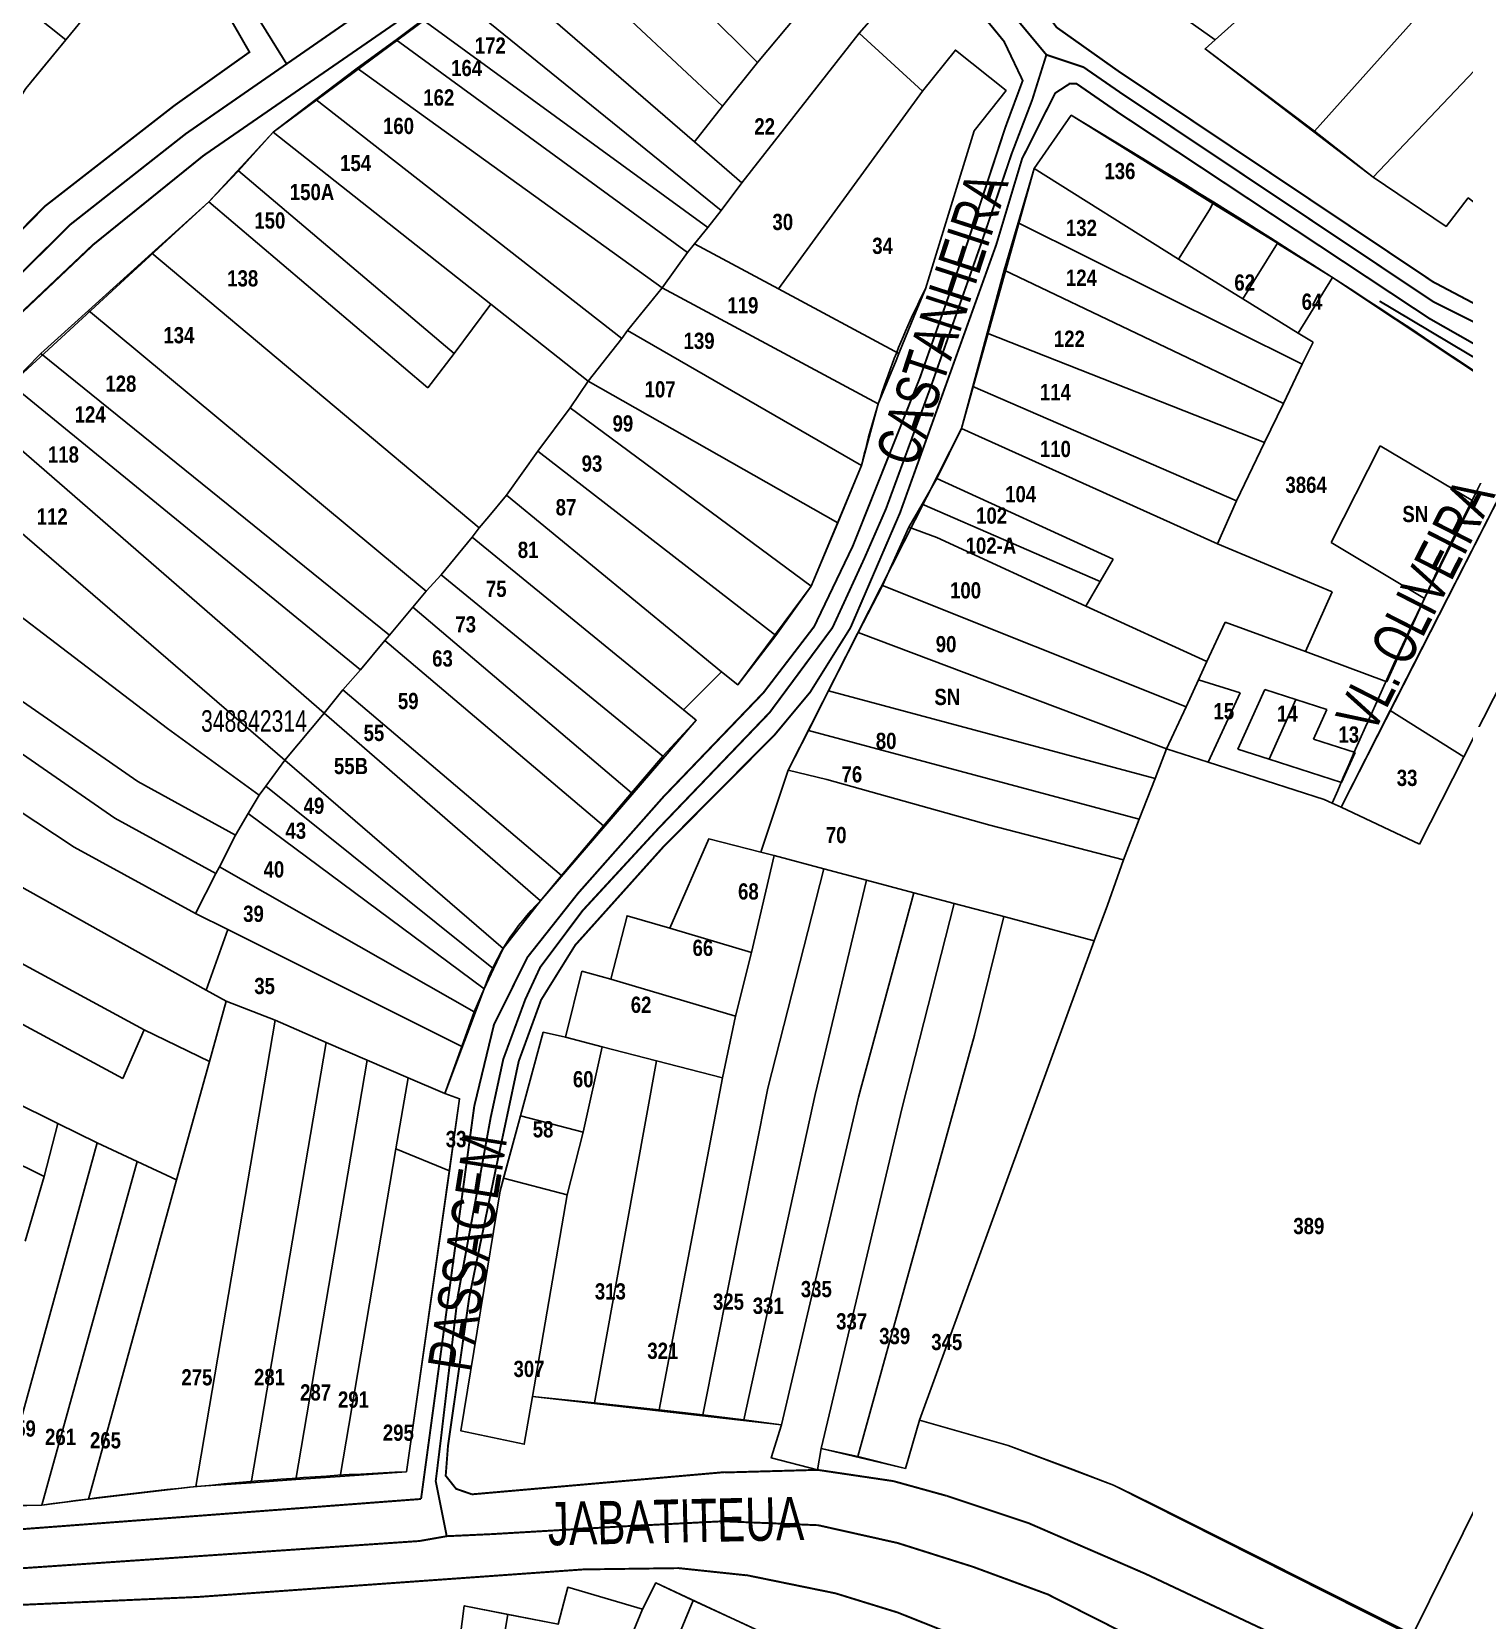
# Model space of a CAD drawing. Extents: x 203136 to 205923, y 4839890 to 4842982.
# Drawn here: x 204720.6 to 204853, y 4840088.9 to 4840235.7 of the extents above; entities that cross this region are included whole.
import ezdxf
from ezdxf.enums import TextEntityAlignment as Align

# ---------------------------------------------------------------- set-up
doc = ezdxf.new("R2010")
doc.units = 0
doc.header["$LTSCALE"] = 1.5
doc.header["$MEASUREMENT"] = 0
doc.linetypes.add('TRACO_05', pattern=[11, 7, -1, 0.5, -1, 0.5, -1])
doc.linetypes.add('TRACO_25', pattern=[8, 3, -1, 1, -1, 1, -1])
for name, color, linetype in [('CD_MALHA_LOTES', 40, 'CONTINUOUS'), ('CD_TXT_QUADRA', 7, 'CONTINUOUS'), ('HD-VALAS-DRENOS', 170, 'CONTINUOUS'), ('RU-QUADRAS', 210, 'CONTINUOUS'), ('SV-EIXO-RUA-N-PAV', 6, 'CONTINUOUS'), ('SV-EIXO-RUA-PAV', 20, 'CONTINUOUS'), ('SV-RUA-NAO-PAV-S-GUIA-C-GUIA', 7, 'CONTINUOUS'), ('SV-RUA-PAVIM-S-GUIA-C-GUIA', 7, 'CONTINUOUS'), ('SV-TXT-RUA-N-PAV-S-GUIA-C-GUIA', 7, 'CONTINUOUS'), ('SV-TXT-RUA-PAV-S-GUIA-C-GUIA', 7, 'CONTINUOUS'), ('Th_NmrPort', 1, 'CONTINUOUS')]:
    doc.layers.add(name, color=color, linetype=linetype)
doc.styles.add('3488-42-2D_TXTB$0$ARIAL', font='ARIAL.TTF')
doc.styles.add('ARIAL', font='ARIAL.TTF')
doc.styles.get("Standard").update_dxf_attribs({"font": 'swisscbo.ttf'})

msp = doc.modelspace()

# ---------------------------------------------------------------- linework, layer by layer
at = {"layer": 'CD_MALHA_LOTES', "linetype": 'Continuous', "flags": 128}
for points in [[(204723.7, 4840234.96), (204681.26, 4840268.76)], [(204829.95, 4840234.96), (204851.75, 4840254.5)], [(204787.65, 4840232.87), (204772.28, 4840248.17)], [(204839.14, 4840226.53), (204857.61, 4840247.17)], [(204784.42, 4840228.85), (204767.54, 4840244.64)], [(204781.82, 4840225.53), (204763.3, 4840241.55)], [(204802.12, 4840241.35), (204797.05, 4840235.59)], [(204844.57, 4840222.26), (204862.67, 4840241.38)], [(204784.3, 4840219.2), (204759.82, 4840239.02)], [(204829.95, 4840234.96), (204822.82, 4840240.06)], [(204726.87, 4840238.82), (204723.7, 4840234.96)], [(204754.24, 4840234.96), (204756.72, 4840236.8)], [(204783.07, 4840217.63), (204756.72, 4840236.8)], [(204787.65, 4840232.87), (204791.33, 4840237.23)], [(204723.7, 4840234.96), (204720.53, 4840231.1)], [(204750.65, 4840232.34), (204754.24, 4840234.96)], [(204781.17, 4840215.31), (204754.24, 4840234.96)], [(204786.21, 4840221.74), (204797.05, 4840235.59)], [(204797.05, 4840235.59), (204802.91, 4840230.21)], [(204829.03, 4840234.13), (204829.95, 4840234.96)], [(204802.91, 4840230.21), (204805.95, 4840234.02)], [(204805.95, 4840234.02), (204810.64, 4840230.28)], [(204839.14, 4840226.53), (204829.03, 4840234.13)], [(204746.82, 4840229.44), (204750.65, 4840232.34)], [(204778.83, 4840212.06), (204750.65, 4840232.34)], [(204784.42, 4840228.85), (204787.65, 4840232.87)], [(204789.59, 4840211.96), (204802.91, 4840230.21)], [(204810.64, 4840230.28), (204807.68, 4840226.57), (204803.19, 4840211.97), (204802.18, 4840209.51)], [(204742.88, 4840226.43), (204746.82, 4840229.44)], [(204775.11, 4840207.35), (204746.82, 4840229.44)], [(204781.82, 4840225.53), (204784.42, 4840228.85)], [(204816.65, 4840227.99), (204813.22, 4840223.06)], [(204829.76, 4840219.84), (204816.65, 4840227.99)], [(204739.69, 4840222.87), (204742.88, 4840226.43)], [(204762.99, 4840210.55), (204742.88, 4840226.43)], [(204844.57, 4840222.26), (204839.14, 4840226.53)], [(204786.21, 4840221.74), (204781.82, 4840225.53)], [(204736.92, 4840219.98), (204739.69, 4840222.87)], [(204759.6, 4840205.99), (204739.69, 4840222.87)], [(204813.22, 4840223.06), (204811.74, 4840218.06)], [(204826.58, 4840214.71), (204813.22, 4840223.06)], [(204784.3, 4840219.2), (204786.21, 4840221.74)], [(204851.31, 4840217.72), (204844.57, 4840222.26)], [(204731.67, 4840215.24), (204736.92, 4840219.98)], [(204757.18, 4840202.81), (204736.92, 4840219.98)], [(204853.36, 4840220.36), (204851.31, 4840217.72)], [(204783.07, 4840217.63), (204784.3, 4840219.2)], [(204826.58, 4840214.71), (204829.44, 4840219.24)], [(204829.44, 4840219.24), (204829.76, 4840219.84)], [(204835.71, 4840216.16), (204829.76, 4840219.84)], [(204781.84, 4840216.12), (204783.07, 4840217.63)], [(204811.74, 4840218.06), (204810.46, 4840213.68)], [(204838.01, 4840204.99), (204811.74, 4840218.06)], [(204781.17, 4840215.31), (204781.84, 4840216.12)], [(204789.59, 4840211.96), (204781.84, 4840216.12)], [(204832.53, 4840211.03), (204835.71, 4840216.16)], [(204835.82, 4840216.09), (204835.71, 4840216.16)], [(204840.81, 4840213), (204835.82, 4840216.09)], [(204725.82, 4840209.96), (204731.67, 4840215.24)], [(204761.92, 4840189.86), (204731.67, 4840215.24)], [(204778.83, 4840212.06), (204781.17, 4840215.31)], [(204832.53, 4840211.03), (204826.58, 4840214.71)], [(204810.46, 4840213.68), (204808.89, 4840207.85)], [(204836.28, 4840201.37), (204810.46, 4840213.68)], [(204840.81, 4840213), (204837.63, 4840207.87)], [(204858.29, 4840201.39), (204840.81, 4840213)], [(204775.65, 4840208.09), (204778.83, 4840212.06)], [(204798.82, 4840201.33), (204778.83, 4840212.06)], [(204800.73, 4840205.98), (204789.59, 4840211.96)], [(204721.41, 4840205.98), (204725.82, 4840209.96)], [(204757.02, 4840184), (204725.82, 4840209.96)], [(204762.99, 4840210.55), (204759.6, 4840205.99)], [(204772.01, 4840203.43), (204762.99, 4840210.55)], [(204837.63, 4840207.87), (204832.53, 4840211.03)], [(204802.18, 4840209.51), (204800.73, 4840205.98)], [(204772.01, 4840203.43), (204775.11, 4840207.35)], [(204775.11, 4840207.35), (204775.65, 4840208.09)], [(204797.28, 4840195.62), (204775.65, 4840208.09)], [(204808.89, 4840207.85), (204807.57, 4840202.94)], [(204834.53, 4840197.76), (204808.89, 4840207.85)], [(204839.01, 4840207.04), (204837.63, 4840207.87)], [(204838.01, 4840204.99), (204839.01, 4840207.04)], [(204718.63, 4840203.14), (204721.41, 4840205.98)], [(204753.62, 4840179.95), (204721.41, 4840205.98)], [(204759.6, 4840205.99), (204757.18, 4840202.81)], [(204800.46, 4840205.33), (204798.82, 4840201.33)], [(204800.73, 4840205.98), (204800.46, 4840205.33)], [(204836.28, 4840201.37), (204838.01, 4840204.99)], [(204750.94, 4840176.76), (204718.63, 4840203.14)], [(204770.33, 4840200.97), (204772.01, 4840203.43)], [(204795.07, 4840190.34), (204772.01, 4840203.43)], [(204807.57, 4840202.94), (204806.51, 4840199.05)], [(204831.92, 4840192.35), (204807.57, 4840202.94)], [(204767.35, 4840196.95), (204770.33, 4840200.97)], [(204792.6, 4840184.47), (204770.33, 4840200.97)], [(204798.82, 4840201.33), (204797.28, 4840195.62)], [(204834.53, 4840197.76), (204836.28, 4840201.37)], [(204747.59, 4840172.75), (204716.03, 4840200.12)], [(204806.51, 4840199.05), (204804.24, 4840194.44)], [(204830.17, 4840188.4), (204806.51, 4840199.05)], [(204846.15, 4840172.98), (204858.91, 4840198.03)], [(204764.44, 4840192.88), (204767.35, 4840196.95)], [(204789.36, 4840179.92), (204767.35, 4840196.95)], [(204831.92, 4840192.35), (204834.53, 4840197.76)], [(204840.69, 4840188.5), (204845.2, 4840197.46)], [(204845.2, 4840197.46), (204853.79, 4840192.37)], [(204743.95, 4840168.41), (204712.25, 4840195.73)], [(204797.28, 4840195.62), (204795.07, 4840190.34)], [(204804.24, 4840194.44), (204802.87, 4840192.07)], [(204820.54, 4840186.98), (204804.24, 4840194.44)], [(204865.71, 4840193.77), (204852.96, 4840168.72)], [(204762.81, 4840190.93), (204764.44, 4840192.88)], [(204784.34, 4840176.57), (204764.44, 4840192.88)], [(204802.87, 4840192.07), (204801.64, 4840189.93)], [(204819.34, 4840184.92), (204802.87, 4840192.07)], [(204830.17, 4840188.4), (204831.92, 4840192.35)], [(204849.3, 4840183.35), (204853.79, 4840192.37)], [(204761.92, 4840189.86), (204762.81, 4840190.93)], [(204741.59, 4840165.16), (204733.12, 4840171.31), (204708.47, 4840190.11)], [(204761.27, 4840189.01), (204761.92, 4840189.86)], [(204795.07, 4840190.34), (204792.6, 4840184.47)], [(204801.64, 4840189.93), (204799.2, 4840184.55)], [(204818.01, 4840182.64), (204804.23, 4840188.96), (204801.64, 4840189.93)], [(204758.42, 4840185.53), (204761.27, 4840189.01)], [(204780.81, 4840173.04), (204761.27, 4840189.01)], [(204840.79, 4840183.95), (204830.17, 4840188.4)], [(204849.3, 4840183.35), (204840.69, 4840188.5)], [(204819.34, 4840184.92), (204820.54, 4840186.98)], [(204757.02, 4840184), (204758.42, 4840185.53)], [(204778.91, 4840168.78), (204758.42, 4840185.53)], [(204818.01, 4840182.64), (204819.34, 4840184.92)], [(204739.4, 4840161.48), (204730.36, 4840166.44), (204704.48, 4840184.35)], [(204755.78, 4840182.53), (204757.02, 4840184)], [(204792.6, 4840184.47), (204789.36, 4840179.92)], [(204799.2, 4840184.55), (204796.97, 4840180.18)], [(204827.27, 4840173.32), (204799.2, 4840184.55)], [(204838.31, 4840178.44), (204840.79, 4840183.95)], [(204845.83, 4840175.64), (204849.3, 4840183.35)], [(204753.62, 4840179.95), (204755.78, 4840182.53)], [(204776.01, 4840165.38), (204755.78, 4840182.53)], [(204829.2, 4840177.51), (204818.01, 4840182.64)], [(204737.58, 4840157.91), (204728.25, 4840163.03), (204702.2, 4840181.06)], [(204829.2, 4840177.51), (204830.88, 4840181.15)], [(204830.88, 4840181.15), (204838.31, 4840178.44)], [(204750.94, 4840176.76), (204753.19, 4840179.47)], [(204753.19, 4840179.47), (204753.62, 4840179.95)], [(204773.42, 4840162.33), (204753.19, 4840179.47)], [(204789.36, 4840179.92), (204785.85, 4840175.36)], [(204796.97, 4840180.18), (204794.23, 4840174.79)], [(204825.47, 4840169.43), (204796.97, 4840180.18)], [(204828.43, 4840175.83), (204829.2, 4840177.51)], [(204838.31, 4840178.44), (204845.83, 4840175.64)], [(204735.71, 4840154.23), (204724.49, 4840160.37), (204699.38, 4840176.93)], [(204749.31, 4840174.9), (204750.94, 4840176.76)], [(204784.34, 4840176.57), (204780.81, 4840173.04)], [(204785.85, 4840175.36), (204784.34, 4840176.57)], [(204747.59, 4840172.75), (204749.31, 4840174.9)], [(204769.54, 4840157.75), (204749.31, 4840174.9)], [(204794.23, 4840174.79), (204792.36, 4840171.13)], [(204824.4, 4840166.69), (204794.23, 4840174.79)], [(204827.27, 4840173.32), (204828.43, 4840175.83)], [(204832.27, 4840174.61), (204828.43, 4840175.83)], [(204829.31, 4840168.2), (204832.27, 4840174.61)], [(204834.54, 4840174.93), (204832.07, 4840169.42)], [(204837.42, 4840174.01), (204834.54, 4840174.93)], [(204780.81, 4840173.04), (204781.99, 4840172.08)], [(204825.47, 4840169.43), (204827.27, 4840173.32)], [(204834.94, 4840168.5), (204837.42, 4840174.01)], [(204840.29, 4840173.09), (204837.42, 4840174.01)], [(204839.06, 4840170.33), (204840.29, 4840173.09)], [(204846.15, 4840172.98), (204841.6, 4840164.05)], [(204852.96, 4840168.72), (204846.15, 4840172.98)], [(204747.59, 4840172.75), (204743.95, 4840168.41)], [(204767.59, 4840155.39), (204747.59, 4840172.75)], [(204781.99, 4840172.08), (204778.91, 4840168.78)], [(204736.68, 4840147.14), (204693.36, 4840171.33)], [(204792.36, 4840171.13), (204790.49, 4840167.47)], [(204822.94, 4840162.93), (204792.36, 4840171.13)], [(204842.89, 4840169.11), (204839.06, 4840170.33)], [(204778.91, 4840168.78), (204776.01, 4840165.38)], [(204824.4, 4840166.69), (204825.47, 4840169.43)], [(204829.31, 4840168.2), (204825.47, 4840169.43)], [(204832.07, 4840169.42), (204834.94, 4840168.5)], [(204841.64, 4840166.32), (204842.89, 4840169.11)], [(204852.96, 4840168.72), (204848.84, 4840160.64)], [(204742.19, 4840165.98), (204743.95, 4840168.41)], [(204743.95, 4840168.41), (204764.13, 4840150.98)], [(204790.49, 4840167.47), (204787.96, 4840159.9)], [(204821.48, 4840159.18), (204809.13, 4840162.38), (204794.05, 4840166.6), (204790.49, 4840167.47)], [(204840.03, 4840164.77), (204829.31, 4840168.2)], [(204834.94, 4840168.5), (204841.64, 4840166.32)], [(204730.96, 4840143.49), (204689.81, 4840165.76)], [(204741.59, 4840165.16), (204742.19, 4840165.98)], [(204763.26, 4840149.12), (204742.19, 4840165.98)], [(204822.94, 4840162.93), (204824.4, 4840166.69)], [(204740.58, 4840163.46), (204741.59, 4840165.16)], [(204776.01, 4840165.38), (204773.42, 4840162.33)], [(204840.79, 4840164.43), (204840.03, 4840164.77)], [(204841.6, 4840164.05), (204840.79, 4840164.43)], [(204739.4, 4840161.48), (204740.58, 4840163.46)], [(204762.38, 4840147.27), (204740.58, 4840163.46)], [(204821.48, 4840159.18), (204822.94, 4840162.93)], [(204848.84, 4840160.64), (204841.6, 4840164.05)], [(204728.99, 4840138.99), (204687.69, 4840161.24)], [(204737.91, 4840158.55), (204739.4, 4840161.48)], [(204773.42, 4840162.33), (204769.54, 4840157.75)], [(204783.15, 4840161.12), (204779.54, 4840152.86)], [(204787.96, 4840159.9), (204783.15, 4840161.12)], [(204789.18, 4840159.58), (204787.96, 4840159.9)], [(204737.58, 4840157.91), (204737.91, 4840158.55)], [(204761.47, 4840145.13), (204737.91, 4840158.55)], [(204782.61, 4840107.9), (204788.6, 4840138.1), (204793.8, 4840158.35)], [(204789.18, 4840159.58), (204787.11, 4840150.63)], [(204793.8, 4840158.35), (204789.18, 4840159.58)], [(204797.74, 4840157.3), (204793.8, 4840158.35)], [(204820, 4840155), (204821.48, 4840159.18)], [(204735.71, 4840154.23), (204737.58, 4840157.91)], [(204769.54, 4840157.75), (204767.59, 4840155.39)], [(204786.38, 4840107.42), (204792.98, 4840137.49), (204797.74, 4840157.3)], [(204802.09, 4840156.15), (204797.74, 4840157.3)], [(204764.13, 4840150.98), (204767.59, 4840155.39)], [(204797, 4840137.24), (204802.09, 4840156.15)], [(204802.09, 4840156.15), (204805.82, 4840155.16)], [(204722.98, 4840134.83), (204684.14, 4840154.07)], [(204738.7, 4840152.74), (204735.71, 4840154.23)], [(204775.59, 4840154.02), (204774.1, 4840148.15)], [(204779.54, 4840152.86), (204775.59, 4840154.02)], [(204793.55, 4840104.77), (204801.04, 4840136.31), (204805.82, 4840155.16)], [(204796.93, 4840104.04), (204807.7, 4840142.98), (204810.41, 4840153.94)], [(204805.82, 4840155.16), (204810.41, 4840153.94)], [(204810.41, 4840153.94), (204818.78, 4840151.7)], [(204818.78, 4840151.7), (204820, 4840155)], [(204736.68, 4840147.14), (204738.7, 4840152.74)], [(204738.7, 4840152.74), (204760.31, 4840141.93)], [(204787.11, 4840150.63), (204779.54, 4840152.86)], [(204764.13, 4840150.98), (204763.26, 4840149.12)], [(204802.64, 4840107.39), (204818.78, 4840151.7)], [(204721.72, 4840129.92), (204682.09, 4840149.54)], [(204785.62, 4840144.75), (204787.11, 4840150.63)], [(204763.26, 4840149.12), (204762.38, 4840147.27)], [(204771.42, 4840148.89), (204769.89, 4840142.8)], [(204774.1, 4840148.15), (204771.42, 4840148.89)], [(204785.62, 4840144.75), (204774.1, 4840148.15)], [(204738.53, 4840146.11), (204736.68, 4840147.14)], [(204762.38, 4840147.27), (204761.47, 4840145.13)], [(204736.99, 4840140.55), (204738.53, 4840146.11)], [(204743.07, 4840144.37), (204738.53, 4840146.11)], [(204761.47, 4840145.13), (204760.31, 4840141.93)], [(204735.73, 4840101.26), (204743.07, 4840144.37)], [(204747.79, 4840142.32), (204743.07, 4840144.37)], [(204784.42, 4840139.05), (204785.62, 4840144.75)], [(204730.96, 4840143.49), (204728.99, 4840138.99)], [(204736.99, 4840140.55), (204730.96, 4840143.49)], [(204740.86, 4840101.62), (204747.79, 4840142.32)], [(204747.79, 4840142.32), (204751.57, 4840140.68)], [(204767.85, 4840143.26), (204765.74, 4840135.54)], [(204769.89, 4840142.8), (204767.85, 4840143.26)], [(204773.3, 4840141.9), (204769.89, 4840142.8)], [(204744.97, 4840101.91), (204751.57, 4840140.68)], [(204751.57, 4840140.68), (204755.35, 4840139.05)], [(204760.31, 4840141.93), (204758.74, 4840137.58)], [(204771.55, 4840134.03), (204773.3, 4840141.9)], [(204778.32, 4840140.62), (204773.3, 4840141.9)], [(204733.96, 4840129.6), (204736.99, 4840140.55)], [(204772.57, 4840109), (204778.32, 4840140.62)], [(204778.32, 4840140.62), (204784.42, 4840139.05)], [(204754.23, 4840132.48), (204755.35, 4840139.05)], [(204755.35, 4840139.05), (204758.74, 4840137.58)], [(204778.55, 4840108.35), (204784.42, 4840139.05)], [(204758.74, 4840137.58), (204760.12, 4840137.1), (204759.17, 4840130.46)], [(204789.86, 4840106.98), (204797, 4840137.24)], [(204721.72, 4840129.92), (204722.98, 4840134.83)], [(204722.98, 4840134.83), (204726.6, 4840133.03)], [(204765.74, 4840135.54), (204764.16, 4840129.76)], [(204771.55, 4840134.03), (204765.74, 4840135.54)], [(204770.05, 4840128.22), (204771.55, 4840134.03)], [(204717.33, 4840099.45), (204726.6, 4840133.03)], [(204726.6, 4840133.03), (204730.3, 4840131.32)], [(204749.08, 4840102.2), (204754.23, 4840132.48)], [(204759.17, 4840130.46), (204754.23, 4840132.48)], [(204721.51, 4840099.54), (204730.3, 4840131.32)], [(204730.3, 4840131.32), (204733.96, 4840129.6)], [(204759.17, 4840130.46), (204755.2, 4840102.63)], [(204848.23, 4840087.59), (204869.89, 4840131.34)], [(204719.95, 4840123.94), (204721.72, 4840129.92)], [(204725.81, 4840100.1), (204733.96, 4840129.6)], [(204764.16, 4840129.76), (204763.85, 4840128.61), (204760.22, 4840106.43)], [(204770.05, 4840128.22), (204764.16, 4840129.76)], [(204766.86, 4840109.6), (204770.05, 4840128.22)], [(204766.09, 4840105.18), (204766.86, 4840109.6)], [(204766.86, 4840109.6), (204772.57, 4840109)], [(204772.57, 4840109), (204778.55, 4840108.35)], [(204778.55, 4840108.35), (204782.61, 4840107.9)], [(204782.61, 4840107.9), (204786.38, 4840107.42)], [(204786.38, 4840107.42), (204789.86, 4840106.98)], [(204789.86, 4840106.98), (204788.92, 4840103.91), (204793.21, 4840102.81), (204793.55, 4840104.77)], [(204801.32, 4840102.94), (204802.64, 4840107.39)], [(204802.64, 4840107.39), (204810.82, 4840105.07)], [(204760.22, 4840106.43), (204766.09, 4840105.18)], [(204793.55, 4840104.77), (204796.93, 4840104.04)], [(204796.93, 4840104.04), (204801.32, 4840102.94)], [(204810.82, 4840105.07), (204816.81, 4840102.85)], [(204755.2, 4840102.63), (204749.08, 4840102.2)], [(204816.81, 4840102.85), (204820.57, 4840101.39)], [(204735.73, 4840101.26), (204725.81, 4840100.1)], [(204740.86, 4840101.62), (204735.73, 4840101.26)], [(204744.97, 4840101.91), (204740.86, 4840101.62)], [(204749.08, 4840102.2), (204744.97, 4840101.91)], [(204820.57, 4840101.39), (204822.28, 4840100.55)], [(204721.51, 4840099.54), (204717.33, 4840099.45)], [(204725.81, 4840100.1), (204721.51, 4840099.54)], [(204822.28, 4840100.55), (204824.53, 4840099.45)], [(204824.53, 4840099.45), (204848.23, 4840087.59)], [(204777.03, 4840089.95), (204778.24, 4840092.36)], [(204778.24, 4840092.36), (204781.7, 4840090.75)], [(204763.38, 4840046.44), (204781.7, 4840090.75)], [(204769.22, 4840088.54), (204770.12, 4840091.97)], [(204770.12, 4840091.97), (204777.03, 4840089.95)], [(204781.7, 4840090.75), (204787.14, 4840088.23)], [(204757.57, 4840048.04), (204764.57, 4840089.45)], [(204759.48, 4840047.48), (204777.03, 4840089.95)], [(204760.16, 4840087.35), (204760.55, 4840090.25), (204764.57, 4840089.45)], [(204764.57, 4840089.45), (204769.22, 4840088.54)]]:
    msp.add_lwpolyline(points, dxfattribs=at)
at = {"layer": 'HD-VALAS-DRENOS', "linetype": 'TRACO_05', "const_width": 0.18}
msp.add_lwpolyline([(204858.04, 4840203.24), (204853.58, 4840205.8), (204849.22, 4840208.4), (204845.16, 4840210.82)], dxfattribs=at)
at = {"layer": 'RU-QUADRAS', "color": 6, "linetype": 'Continuous'}
for points in [[(204480.67, 4840272.74, 0.010738013), (204558.8, 4840391.79), (204561.54, 4840392.24), (204596.63, 4840368.65, 0.0093672682), (204701.86, 4840302.71), (204693.47, 4840292.11), (204732.41, 4840245.57), (204720.01, 4840230.47), (204710.81, 4840215.86), (204708.82, 4840217.26), (204676.68, 4840158.71), (204636.83, 4840180.36, 0.0266557471), (204578.1, 4840215.25), (204596.56, 4840252.14), (204617.46, 4840240.31), (204654.11, 4840216.59), (204659.14, 4840224.13, 0.0260347093), (204591.57, 4840266.38), (204594.62, 4840270.86), (204582.4, 4840278.86), (204550.93, 4840231.34)], [(204793.43, 4840263.73, -0.0196193771), (204824.68, 4840288.62, -0.0341949239), (204850.62, 4840304.68), (204872.45, 4840316.81), (204873.68, 4840314.08), (204882.73, 4840318.53), (204884.4, 4840315.45), (204898.35, 4840326.67), (204899.74, 4840325.58, 0.0370279299), (204921.19, 4840349.77), (204924.55, 4840351.46), (204976.69, 4840316.19), (204963.97, 4840295.93), (204915.3, 4840227.47), (204893.18, 4840194.69), (204860.45, 4840219.18), (204858.19, 4840216.68), (204853.36, 4840220.36), (204851.31, 4840217.72), (204844.57, 4840222.26), (204829.03, 4840234.13), (204829.95, 4840234.96), (204822.82, 4840240.06), (204821.27, 4840238.53)]]:
    msp.add_lwpolyline(points, format="xyb", close=True, dxfattribs=at)
for points in [[(204718.63, 4840203.14), (204736.92, 4840219.98), (204742.88, 4840226.43), (204785.77, 4840258.23), (204802.12, 4840241.35), (204797.05, 4840235.59), (204802.91, 4840230.21), (204805.95, 4840234.02), (204810.64, 4840230.28), (204807.68, 4840226.57), (204803.19, 4840211.97, 0.0632211543), (204797.28, 4840195.62), (204792.6, 4840184.47), (204785.85, 4840175.36), (204784.34, 4840176.57), (204780.81, 4840173.04), (204781.99, 4840172.08), (204767.59, 4840155.39, 0.1127324421), (204762.38, 4840147.27), (204758.74, 4840137.58), (204760.12, 4840137.1), (204755.2, 4840102.63, 0.0250666301), (204721.51, 4840099.54), (204661.45, 4840099.03)], [(204853.52, 4840084.77), (204820.57, 4840101.39), (204810.82, 4840105.07), (204802.64, 4840107.39), (204801.32, 4840102.94), (204793.55, 4840104.77), (204793.21, 4840102.81), (204788.92, 4840103.91), (204789.86, 4840106.98), (204766.86, 4840109.6), (204766.09, 4840105.18), (204760.22, 4840106.43), (204763.85, 4840128.61), (204767.85, 4840143.26), (204769.89, 4840142.8), (204771.42, 4840148.89), (204774.1, 4840148.15), (204775.59, 4840154.02), (204779.54, 4840152.86), (204783.15, 4840161.12), (204787.96, 4840159.9), (204790.49, 4840167.47), (204806.51, 4840199.05), (204813.22, 4840223.06), (204816.65, 4840227.99, -0.0154841531), (204858.29, 4840201.39, 0.01982172), (204840.79, 4840164.43), (204841.6, 4840164.05), (204858.91, 4840198.03)]]:
    msp.add_lwpolyline(points, format="xyb", dxfattribs=at)
msp.add_lwpolyline([(204760.16, 4840087.35), (204760.55, 4840090.25), (204769.22, 4840088.54), (204770.12, 4840091.97), (204777.03, 4840089.95), (204778.24, 4840092.36), (204792.53, 4840085.73)], dxfattribs=at)
at = {"layer": 'SV-EIXO-RUA-N-PAV', "const_width": 0.18}
for points in [[(204786.89034, 4840263.844916), (204806.541157, 4840243.573614), (204811.89904, 4840236.533427), (204814.357837, 4840233.582871), (204817.800153, 4840232.435433), (204821.242469, 4840230.058596), (204850.133332, 4840210.75704), (204854.395246, 4840208.626083)], [(204814.357837, 4840233.582871), (204813.037051, 4840229.382642), (204811.14857, 4840224.443537), (204808.388482, 4840216.308541), (204803.739912, 4840203.089172), (204799.527147, 4840191.613017), (204797.493398, 4840186.964448), (204794.588042, 4840180.645299), (204788.77733, 4840172.800839), (204778.463317, 4840162.051022), (204771.490464, 4840154.497097), (204767.568233, 4840149.267457), (204766.188189, 4840146.289467), (204764.15444, 4840140.769291), (204762.992298, 4840135.394383), (204762.120691, 4840130.600546), (204759.941674, 4840118.833856), (204758.343729, 4840105.323951), (204757.907925, 4840101.76489), (204758.9248, 4840096.680518)]]:
    msp.add_lwpolyline(points, dxfattribs=at)
at = {"layer": 'SV-EIXO-RUA-PAV', "const_width": 0.18}
for points in [[(204923.03886, 4840358.083465), (204918.439836, 4840352.869066), (204906.653336, 4840339.002595), (204900.017239, 4840333.059822), (204891.499265, 4840327.117049), (204878.672779, 4840323.105677), (204870.055758, 4840319.936198), (204862.825384, 4840316.964811), (204854.208363, 4840312.507732), (204846.878943, 4840308.248744), (204839.103815, 4840303.544049), (204819.393617, 4840289.380439), (204809.09281, 4840281.654834), (204795.176817, 4840270.512135), (204787.024212, 4840263.949012), (204776.358035, 4840255.655202), (204760.560163, 4840244.116317), (204734.808146, 4840226.287998), (204724.160678, 4840217.918592), (204714.949379, 4840208.80634)], [(204720.909619, 4840266.751416), (204721.904035, 4840265.13549), (204735.204348, 4840247.111701), (204744.123391, 4840232.737014)], [(204719.038888, 4840093.677216), (204756.398021, 4840096.23481), (204758.9248, 4840096.680518), (204763.111704, 4840096.874208), (204775.534301, 4840097.604949), (204784.485878, 4840098.061662), (204793.25477, 4840097.696292), (204800.607851, 4840096.052125), (204807.54989, 4840093.859902), (204814.49193, 4840091.302308), (204846.461848, 4840075.134664)]]:
    msp.add_lwpolyline(points, dxfattribs=at)
at = {"layer": 'SV-RUA-NAO-PAV-S-GUIA-C-GUIA', "linetype": 'TRACO_25', "const_width": 0.18}
for points in [[(204790.76, 4840263.26), (204802.18, 4840251.97), (204809.92, 4840243.45), (204815.3, 4840236.12), (204821, 4840232.08), (204850.12, 4840212.59), (204854.08, 4840210.5), (204858.4, 4840208.84), (204862.82, 4840209.36), (204866.26, 4840209.75), (204869.36, 4840208.44), (204887.26, 4840195.49), (204890.22, 4840193.94), (204893.24, 4840193.27), (204895.65, 4840194.32), (204920.44, 4840231.71), (204952.2, 4840274.36), (204978.85, 4840311.9), (204979.66, 4840313.56), (204979.82, 4840315.21), (204979.16, 4840316.46)], [(204786.82, 4840260.26), (204804.4, 4840242.2), (204810.45, 4840234.81), (204812.17, 4840231.2), (204810.57, 4840226.89), (204807.08, 4840216.27), (204802.68, 4840203.77), (204796.48, 4840188.22), (204792.89, 4840180.74), (204788.21, 4840174.64), (204778.95, 4840165), (204771.07, 4840156.1), (204766.39, 4840150.19), (204763.29, 4840143.95), (204761.47, 4840136.42), (204756.55, 4840100.12)], [(204761.26, 4840100.55), (204759.79, 4840101.06), (204758.83, 4840102.27), (204759.04, 4840105.01), (204761.01, 4840118.79), (204763.42, 4840130.42), (204765.58, 4840140.57), (204767.65, 4840146.24), (204770.8, 4840151.3), (204779, 4840160.44), (204789.23, 4840170.73), (204792.52, 4840174.68), (204796.25, 4840180.64), (204800.83, 4840191.26), (204809.72, 4840216.02), (204812.11, 4840223.97), (204815.17, 4840230.04), (204816.51, 4840230.91), (204816.51, 4840230.92), (204817.15, 4840230.91), (204821.07, 4840228.2), (204849.75, 4840209.22), (204854.08, 4840206.76)]]:
    msp.add_lwpolyline(points, dxfattribs=at)
at = {"layer": 'SV-RUA-PAVIM-S-GUIA-C-GUIA', "linetype": 'Continuous', "const_width": 0.18}
for points in [[(204711.65, 4840209.37), (204721.81, 4840219.61), (204733.76, 4840228.9), (204740.69, 4840233.83), (204733.83, 4840245.77), (204721.21, 4840264.26), (204706.89, 4840280.08)], [(204756.55, 4840100.12), (204718.85, 4840097.27), (204677.43, 4840096.47), (204659.28, 4840096.1), (204657.82, 4840096.52), (204657.8, 4840096.54), (204657.3, 4840097.58), (204657.29, 4840097.67), (204657.27, 4840098.83), (204657.58, 4840100.38), (204668.67, 4840123.36), (204668.66, 4840123.39), (204679.26, 4840146.3), (204679.26, 4840146.31), (204684.46, 4840159.05), (204688.8, 4840167.16), (204694.28, 4840176.48), (204700.8, 4840186.17), (204705.12, 4840192.48), (204718.23, 4840208.45), (204726.24, 4840216.03), (204736.43, 4840224.26), (204763.55, 4840242.97), (204786.82, 4840260.26)]]:
    msp.add_lwpolyline(points, dxfattribs=at)
at = {"layer": 'SV-RUA-PAVIM-S-GUIA-C-GUIA', "const_width": 0.18}
for points in [[(204761.26, 4840100.55), (204784.61, 4840102.6)], [(204784.61, 4840102.6), (204784.61, 4840102.58)], [(204784.61, 4840102.58), (204784.62, 4840102.57)], [(204784.62, 4840102.57), (204793.21, 4840102.81)], [(204793.21, 4840102.81), (204800.22, 4840101.77)], [(204800.22, 4840101.77), (204805.14, 4840100.41)], [(204805.14, 4840100.41), (204805.15, 4840100.41)], [(204805.15, 4840100.41), (204812.73, 4840097.88)], [(204812.73, 4840097.88), (204823.53, 4840093.2)], [(204771.56, 4840093.61), (204735.99, 4840091.07)], [(204780.36, 4840093.73), (204771.55, 4840093.61)], [(204771.55, 4840093.61), (204771.56, 4840093.61)], [(204786.6, 4840093.07), (204780.36, 4840093.73)], [(204794.87, 4840091.4), (204786.59, 4840093.09)], [(204786.59, 4840093.09), (204786.6, 4840093.07)], [(204823.53, 4840093.2), (204847.5, 4840081.9)], [(204735.99, 4840091.07), (204703.38, 4840089.61)], [(204800.61, 4840089.63), (204794.87, 4840091.4)], [(204811.36, 4840085.35), (204800.61, 4840089.63)]]:
    msp.add_lwpolyline(points, dxfattribs=at)

# ---------------------------------------------------------------- texts
at = {"layer": 'CD_TXT_QUADRA', "style": 'ARIAL', "width": 0.7}
msp.add_text('348842314', height=2, dxfattribs=at).set_placement((204736.212902, 4840171.016124))
at = {"layer": 'SV-TXT-RUA-N-PAV-S-GUIA-C-GUIA', "style": '3488-42-2D_TXTB$0$ARIAL', "width": 0.7}
msp.add_text('VL. OLIVEIRA', height=4, rotation=63, dxfattribs=at).set_placement((204844.563377, 4840170.684528))
at = {"layer": 'SV-TXT-RUA-PAV-S-GUIA-C-GUIA', "style": 'ARIAL', "width": 0.7}
for s, rotation, p in [('CASTANHEIRA', 72, (204802.3, 4840195.34)), ('PASSAGEM', 81.00517129, (204761.093331, 4840111.771983)), ('JABATITEUA', 1.26398345, (204768.305657, 4840095.821292))]:
    msp.add_text(s, height=4, rotation=rotation, dxfattribs=at).set_placement(p)
at = {"layer": 'Th_NmrPort', "color": 1}
for s, p in [('172', (204761.521621, 4840234.44022)), ('164', (204759.331621, 4840232.36022)), ('162', (204756.75531, 4840229.64078)), ('160', (204753.03531, 4840227.01078)), ('22', (204787.35922, 4840226.96531)), ('154', (204749.070862, 4840223.581943)), ('136', (204819.721017, 4840222.839267)), ('150A', (204744.420862, 4840220.901943)), ('150', (204741.140862, 4840218.271943)), ('30', (204789.033828, 4840218.138639)), ('132', (204816.163242, 4840217.589765)), ('34', (204798.261591, 4840215.931875)), ('138', (204738.630862, 4840212.921943)), ('124', (204816.163242, 4840212.979765)), ('62', (204831.731017, 4840212.539267)), ('119', (204784.86919, 4840210.431565)), ('64', (204837.951017, 4840210.769267)), ('134', (204732.730862, 4840207.671943)), ('139', (204780.81919, 4840207.151565)), ('122', (204815.049054, 4840207.338711)), ('128', (204727.370862, 4840203.191943)), ('107', (204777.21919, 4840202.671565)), ('114', (204813.759054, 4840202.408711)), ('124', (204724.530862, 4840200.351943)), ('99', (204774.254422, 4840199.511914)), ('110', (204813.759054, 4840197.158711)), ('118', (204722.059437, 4840196.64611)), ('93', (204771.39531, 4840195.81078)), ('104', (204810.549054, 4840192.978711)), ('3864', (204836.457165, 4840193.842397)), ('87', (204768.99531, 4840191.77078)), ('112', (204721.019437, 4840190.91611)), ('102', (204807.862191, 4840190.999069)), ('SN', (204847.266098, 4840191.145902)), ('81', (204765.49531, 4840187.83078)), ('102-A', (204806.892191, 4840188.219069)), ('75', (204762.54531, 4840184.23078)), ('100', (204805.452191, 4840184.089069)), ('73', (204759.720862, 4840180.951943)), ('90', (204804.1305, 4840179.117348)), ('63', (204757.579437, 4840177.79611)), ('59', (204754.409437, 4840173.86611)), ('SN', (204804.006856, 4840174.239163)), ('15', (204829.804146, 4840172.923876)), ('14', (204835.674146, 4840172.693876)), ('55', (204751.239437, 4840170.91611)), ('13', (204841.354146, 4840170.763876)), ('80', (204798.5905, 4840170.177348)), ('55B', (204748.499437, 4840167.85611)), ('76', (204795.4205, 4840167.087348)), ('33', (204846.744146, 4840166.763876)), ('49', (204745.695568, 4840164.183715)), ('43', (204744.01531, 4840161.88078)), ('70', (204793.9705, 4840161.477348)), ('40', (204741.994482, 4840158.303568)), ('68', (204785.856792, 4840156.265313)), ('39', (204740.10919, 4840154.201565)), ('66', (204781.646792, 4840151.055313)), ('35', (204741.133242, 4840147.529765)), ('62', (204775.936792, 4840145.795313)), ('60', (204770.586792, 4840138.915313)), ('58', (204766.876792, 4840134.285313)), ('33', (204758.833242, 4840133.379765)), ('389', (204837.186221, 4840125.345513)), ('313', (204772.617797, 4840119.304865)), ('335', (204791.656792, 4840119.515313)), ('325', (204783.537797, 4840118.354865)), ('331', (204787.216792, 4840117.975313)), ('337', (204794.922652, 4840116.5405)), ('339', (204798.902652, 4840115.1805)), ('321', (204777.467797, 4840113.814865)), ('345', (204803.712652, 4840114.6305)), ('307', (204765.097797, 4840112.144865)), ('275', (204734.397797, 4840111.364865)), ('281', (204741.109937, 4840111.387326)), ('287', (204745.369937, 4840109.967326)), ('291', (204748.869937, 4840109.307326)), ('259', (204718.074237, 4840106.633127)), ('295', (204753.019937, 4840106.247326)), ('261', (204721.794237, 4840105.863127)), ('265', (204725.944237, 4840105.543127))]:
    msp.add_text(s, height=1.5, dxfattribs=at).set_placement(p, align=Align.MIDDLE_LEFT)

doc.saveas('drawing.dxf')
